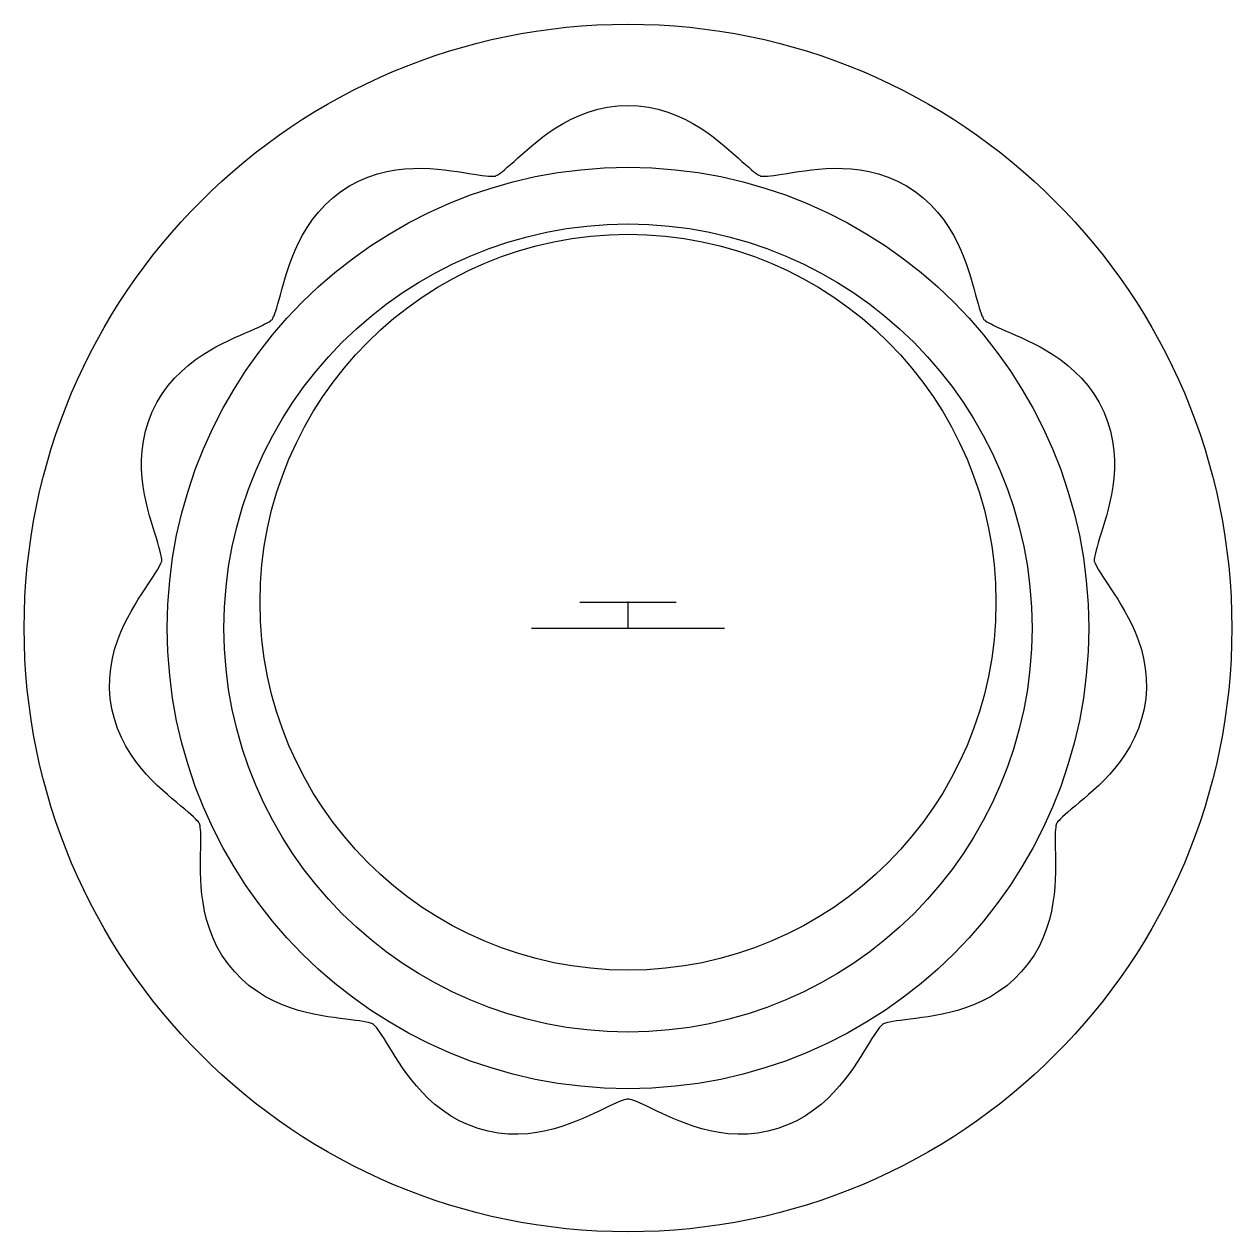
# Model space of a CAD drawing. Header units: metres. Extents: x -37.5 to 37.5, y -37.5 to 37.5.
import ezdxf

# ---------------------------------------------------------------- set-up
doc = ezdxf.new("R2010")
doc.units = ezdxf.units.M

msp = doc.modelspace()

# ---------------------------------------------------------------- linework, layer by layer
for points in [[(0, 32.45), (0.641, 32.422), (1.272, 32.341), (1.883, 32.211), (2.467, 32.037), (3.02, 31.829), (3.539, 31.592), (4.023, 31.335), (4.474, 31.063), (4.893, 30.784), (5.281, 30.502), (5.642, 30.222), (5.976, 29.948), (6.285, 29.683), (6.571, 29.431), (6.835, 29.195), (7.077, 28.977), (7.296, 28.781), (7.494, 28.609), (7.67, 28.461), (7.821, 28.339), (7.949, 28.243), (8.052, 28.171), (8.129, 28.122), (8.183, 28.091), (8.216, 28.075), (8.233, 28.068), (8.24, 28.065), (8.245, 28.064), (8.256, 28.062), (8.283, 28.058), (8.333, 28.054), (8.411, 28.052), (8.521, 28.054), (8.665, 28.062), (8.843, 28.079), (9.055, 28.104), (9.3, 28.139), (9.577, 28.181), (9.885, 28.231), (10.221, 28.286), (10.586, 28.343), (10.977, 28.4), (11.395, 28.453), (11.838, 28.498), (12.306, 28.532), (12.799, 28.55), (13.314, 28.546), (13.852, 28.515), (14.409, 28.45), (14.981, 28.347), (15.564, 28.199), (16.15, 28.002), (16.73, 27.753), (17.295, 27.452), (17.834, 27.102), (18.339, 26.71), (18.803, 26.283), (19.221, 25.83), (19.594, 25.36), (19.922, 24.882), (20.208, 24.402), (20.456, 23.927), (20.671, 23.46), (20.857, 23.006), (21.019, 22.568), (21.16, 22.148), (21.284, 21.747), (21.394, 21.37), (21.492, 21.017), (21.581, 20.69), (21.663, 20.393), (21.739, 20.126), (21.809, 19.892), (21.874, 19.691), (21.932, 19.526), (21.983, 19.394), (22.026, 19.297), (22.06, 19.229), (22.083, 19.188), (22.097, 19.166), (22.104, 19.157), (22.107, 19.154), (22.112, 19.148), (22.126, 19.135), (22.157, 19.111), (22.209, 19.073), (22.289, 19.021), (22.4, 18.957), (22.543, 18.879), (22.72, 18.791), (22.931, 18.692), (23.173, 18.583), (23.445, 18.463), (23.746, 18.333), (24.072, 18.19), (24.422, 18.033), (24.794, 17.86), (25.184, 17.668), (25.59, 17.455), (26.008, 17.216), (26.437, 16.948), (26.871, 16.648), (27.306, 16.311), (27.736, 15.933), (28.155, 15.513), (28.553, 15.05), (28.923, 14.544), (29.255, 14.001), (29.542, 13.427), (29.778, 12.831), (29.961, 12.223), (30.092, 11.613), (30.173, 11.01), (30.208, 10.422), (30.205, 9.854), (30.17, 9.309), (30.108, 8.788), (30.027, 8.294), (29.931, 7.826), (29.825, 7.384), (29.714, 6.968), (29.601, 6.579), (29.491, 6.217), (29.387, 5.881), (29.29, 5.574), (29.204, 5.295), (29.13, 5.046), (29.07, 4.828), (29.023, 4.642), (28.99, 4.489), (28.969, 4.369), (28.957, 4.281), (28.952, 4.221), (28.951, 4.186), (28.952, 4.17), (28.952, 4.163), (28.953, 4.158), (28.956, 4.145), (28.965, 4.118), (28.983, 4.068), (29.015, 3.994), (29.064, 3.893), (29.133, 3.763), (29.224, 3.605), (29.337, 3.42), (29.472, 3.209), (29.628, 2.973), (29.803, 2.712), (29.994, 2.426), (30.198, 2.116), (30.413, 1.781), (30.636, 1.421), (30.861, 1.034), (31.086, 0.62), (31.306, 0.176), (31.516, -0.297), (31.709, -0.802), (31.879, -1.338), (32.02, -1.904), (32.124, -2.498), (32.184, -3.115), (32.193, -3.748), (32.149, -4.386), (32.05, -5.021), (31.899, -5.641), (31.699, -6.238), (31.457, -6.804), (31.182, -7.335), (30.881, -7.829), (30.562, -8.285), (30.232, -8.705), (29.897, -9.091), (29.561, -9.447), (29.23, -9.773), (28.907, -10.074), (28.596, -10.35), (28.3, -10.605), (28.021, -10.84), (27.763, -11.055), (27.529, -11.251), (27.32, -11.429), (27.139, -11.589), (26.986, -11.729), (26.862, -11.849), (26.766, -11.948), (26.698, -12.026), (26.652, -12.082), (26.626, -12.119), (26.613, -12.14), (26.608, -12.148), (26.606, -12.153), (26.603, -12.16), (26.597, -12.18), (26.587, -12.22), (26.574, -12.286), (26.561, -12.383), (26.548, -12.514), (26.537, -12.68), (26.531, -12.881), (26.529, -13.116), (26.53, -13.385), (26.535, -13.685), (26.541, -14.015), (26.546, -14.374), (26.549, -14.76), (26.545, -15.172), (26.532, -15.609), (26.505, -16.069), (26.46, -16.551), (26.392, -17.054), (26.296, -17.575), (26.167, -18.112), (25.998, -18.661), (25.786, -19.217), (25.525, -19.771), (25.215, -20.316), (24.854, -20.841), (24.447, -21.338), (23.999, -21.797), (23.52, -22.212), (23.018, -22.58), (22.502, -22.899), (21.982, -23.172), (21.464, -23.401), (20.954, -23.592), (20.457, -23.75), (19.975, -23.879), (19.511, -23.984), (19.067, -24.069), (18.645, -24.14), (18.246, -24.198), (17.873, -24.248), (17.527, -24.292), (17.21, -24.331), (16.924, -24.369), (16.67, -24.405), (16.449, -24.441), (16.264, -24.475), (16.114, -24.508), (15.999, -24.538), (15.917, -24.564), (15.863, -24.584), (15.833, -24.597), (15.819, -24.604), (15.814, -24.607), (15.809, -24.61), (15.798, -24.619), (15.775, -24.639), (15.736, -24.678), (15.681, -24.74), (15.607, -24.83), (15.516, -24.949), (15.409, -25.101), (15.287, -25.283), (15.149, -25.497), (14.998, -25.739), (14.831, -26.009), (14.649, -26.303), (14.451, -26.62), (14.234, -26.956), (13.996, -27.31), (13.736, -27.677), (13.45, -28.055), (13.136, -28.439), (12.789, -28.826), (12.407, -29.211), (11.986, -29.588), (11.526, -29.95), (11.025, -30.288), (10.485, -30.596), (9.911, -30.863), (9.31, -31.084), (8.69, -31.253), (8.062, -31.368), (7.437, -31.429), (6.823, -31.44), (6.228, -31.406), (5.656, -31.334), (5.111, -31.231), (4.595, -31.104), (4.107, -30.958), (3.647, -30.799), (3.215, -30.633), (2.809, -30.464), (2.431, -30.296), (2.078, -30.133), (1.752, -29.978), (1.451, -29.834), (1.178, -29.704), (0.932, -29.589), (0.714, -29.492), (0.526, -29.413), (0.368, -29.352), (0.241, -29.308), (0.144, -29.279), (0.076, -29.262), (0.034, -29.254), (0.012, -29.251), (0.002, -29.25), (-0.002, -29.25), (-0.012, -29.251), (-0.034, -29.254), (-0.076, -29.262), (-0.144, -29.279), (-0.241, -29.308), (-0.368, -29.352), (-0.526, -29.413), (-0.714, -29.492), (-0.932, -29.589), (-1.178, -29.704), (-1.451, -29.834), (-1.752, -29.978), (-2.078, -30.133), (-2.431, -30.296), (-2.809, -30.464), (-3.215, -30.633), (-3.647, -30.799), (-4.107, -30.958), (-4.595, -31.104), (-5.111, -31.231), (-5.656, -31.334), (-6.228, -31.406), (-6.823, -31.44), (-7.437, -31.429), (-8.062, -31.368), (-8.69, -31.253), (-9.31, -31.084), (-9.911, -30.863), (-10.485, -30.596), (-11.025, -30.288), (-11.526, -29.95), (-11.986, -29.588), (-12.407, -29.211), (-12.789, -28.826), (-13.136, -28.439), (-13.45, -28.055), (-13.736, -27.677), (-13.996, -27.31), (-14.234, -26.956), (-14.451, -26.62), (-14.649, -26.303), (-14.831, -26.009), (-14.998, -25.739), (-15.149, -25.497), (-15.287, -25.283), (-15.409, -25.101), (-15.516, -24.949), (-15.607, -24.83), (-15.681, -24.74), (-15.736, -24.678), (-15.775, -24.639), (-15.798, -24.619), (-15.809, -24.61), (-15.814, -24.607), (-15.819, -24.604), (-15.833, -24.597), (-15.863, -24.584), (-15.917, -24.564), (-15.999, -24.538), (-16.114, -24.508), (-16.264, -24.475), (-16.449, -24.441), (-16.67, -24.405), (-16.924, -24.369), (-17.21, -24.331), (-17.527, -24.292), (-17.873, -24.248), (-18.246, -24.198), (-18.645, -24.14), (-19.067, -24.069), (-19.511, -23.984), (-19.975, -23.879), (-20.457, -23.75), (-20.954, -23.592), (-21.464, -23.401), (-21.982, -23.172), (-22.502, -22.899), (-23.018, -22.58), (-23.52, -22.212), (-23.999, -21.797), (-24.447, -21.338), (-24.854, -20.841), (-25.215, -20.316), (-25.525, -19.771), (-25.786, -19.217), (-25.998, -18.661), (-26.167, -18.112), (-26.296, -17.575), (-26.392, -17.054), (-26.46, -16.551), (-26.505, -16.069), (-26.532, -15.609), (-26.545, -15.172), (-26.549, -14.76), (-26.546, -14.374), (-26.541, -14.015), (-26.535, -13.685), (-26.53, -13.385), (-26.529, -13.116), (-26.531, -12.881), (-26.537, -12.68), (-26.548, -12.514), (-26.561, -12.383), (-26.574, -12.286), (-26.587, -12.22), (-26.597, -12.18), (-26.603, -12.16), (-26.606, -12.153), (-26.608, -12.148), (-26.613, -12.14), (-26.626, -12.119), (-26.652, -12.082), (-26.698, -12.026), (-26.766, -11.948), (-26.862, -11.849), (-26.986, -11.729), (-27.139, -11.589), (-27.32, -11.429), (-27.529, -11.251), (-27.763, -11.055), (-28.021, -10.84), (-28.3, -10.605), (-28.596, -10.35), (-28.907, -10.074), (-29.23, -9.773), (-29.561, -9.447), (-29.897, -9.091), (-30.232, -8.705), (-30.562, -8.285), (-30.881, -7.829), (-31.182, -7.335), (-31.457, -6.804), (-31.699, -6.238), (-31.899, -5.641), (-32.05, -5.021), (-32.149, -4.386), (-32.193, -3.748), (-32.184, -3.115), (-32.124, -2.498), (-32.02, -1.904), (-31.879, -1.338), (-31.709, -0.802), (-31.516, -0.297), (-31.306, 0.176), (-31.086, 0.62), (-30.861, 1.034), (-30.636, 1.421), (-30.413, 1.781), (-30.198, 2.116), (-29.994, 2.426), (-29.803, 2.712), (-29.628, 2.973), (-29.472, 3.209), (-29.337, 3.42), (-29.224, 3.605), (-29.133, 3.763), (-29.064, 3.893), (-29.015, 3.994), (-28.983, 4.068), (-28.965, 4.118), (-28.956, 4.145), (-28.953, 4.158), (-28.952, 4.163), (-28.952, 4.17), (-28.951, 4.186), (-28.952, 4.221), (-28.957, 4.281), (-28.969, 4.369), (-28.99, 4.489), (-29.023, 4.642), (-29.07, 4.828), (-29.13, 5.046), (-29.204, 5.295), (-29.29, 5.574), (-29.387, 5.881), (-29.491, 6.217), (-29.601, 6.579), (-29.714, 6.968), (-29.825, 7.384), (-29.931, 7.826), (-30.027, 8.294), (-30.108, 8.788), (-30.17, 9.309), (-30.205, 9.854), (-30.208, 10.422), (-30.173, 11.01), (-30.092, 11.613), (-29.961, 12.223), (-29.778, 12.831), (-29.542, 13.427), (-29.255, 14.001), (-28.923, 14.544), (-28.553, 15.05), (-28.155, 15.513), (-27.736, 15.933), (-27.306, 16.311), (-26.871, 16.648), (-26.437, 16.948), (-26.008, 17.216), (-25.59, 17.455), (-25.184, 17.668), (-24.794, 17.86), (-24.422, 18.033), (-24.072, 18.19), (-23.746, 18.333), (-23.445, 18.463), (-23.173, 18.583), (-22.931, 18.692), (-22.72, 18.791), (-22.543, 18.879), (-22.4, 18.957), (-22.289, 19.021), (-22.209, 19.073), (-22.157, 19.111), (-22.126, 19.135), (-22.112, 19.148), (-22.107, 19.154), (-22.104, 19.157), (-22.097, 19.166), (-22.083, 19.188), (-22.06, 19.229), (-22.026, 19.297), (-21.983, 19.394), (-21.932, 19.526), (-21.874, 19.691), (-21.809, 19.892), (-21.739, 20.126), (-21.663, 20.393), (-21.581, 20.69), (-21.492, 21.017), (-21.394, 21.37), (-21.284, 21.747), (-21.16, 22.148), (-21.019, 22.568), (-20.857, 23.006), (-20.671, 23.46), (-20.456, 23.927), (-20.208, 24.402), (-19.922, 24.882), (-19.594, 25.36), (-19.221, 25.83), (-18.803, 26.283), (-18.339, 26.71), (-17.834, 27.102), (-17.295, 27.452), (-16.73, 27.753), (-16.15, 28.002), (-15.564, 28.199), (-14.981, 28.347), (-14.409, 28.45), (-13.852, 28.515), (-13.314, 28.546), (-12.799, 28.55), (-12.306, 28.532), (-11.838, 28.498), (-11.395, 28.453), (-10.977, 28.4), (-10.586, 28.343), (-10.221, 28.286), (-9.885, 28.231), (-9.577, 28.181), (-9.3, 28.139), (-9.055, 28.104), (-8.843, 28.079), (-8.665, 28.062), (-8.521, 28.054), (-8.411, 28.052), (-8.333, 28.054), (-8.283, 28.058), (-8.256, 28.062), (-8.245, 28.064), (-8.24, 28.065), (-8.233, 28.068), (-8.216, 28.075), (-8.183, 28.091), (-8.129, 28.122), (-8.052, 28.171), (-7.949, 28.243), (-7.821, 28.339), (-7.67, 28.461), (-7.494, 28.609), (-7.296, 28.781), (-7.077, 28.977), (-6.835, 29.195), (-6.571, 29.431), (-6.285, 29.683), (-5.976, 29.948), (-5.642, 30.222), (-5.281, 30.502), (-4.893, 30.784), (-4.474, 31.063), (-4.023, 31.335), (-3.539, 31.592), (-3.02, 31.829), (-2.467, 32.037), (-1.883, 32.211), (-1.272, 32.341), (-0.641, 32.422), (0, 32.45)], [(-3, 1.6), (3, 1.6)], [(0, 0), (0, 1.6)], [(-6, 0), (6, 0)]]:
    msp.add_lwpolyline(points)
for centre, radius in [((0, 0), 37.5), ((0, 0), 28.61), ((0, 0), 25.09), ((0, 1.6), 22.85)]:
    msp.add_circle(centre, radius)
for p in [(0, 1.6), (0, 0)]:
    msp.add_point(p)

doc.saveas('drawing.dxf')
